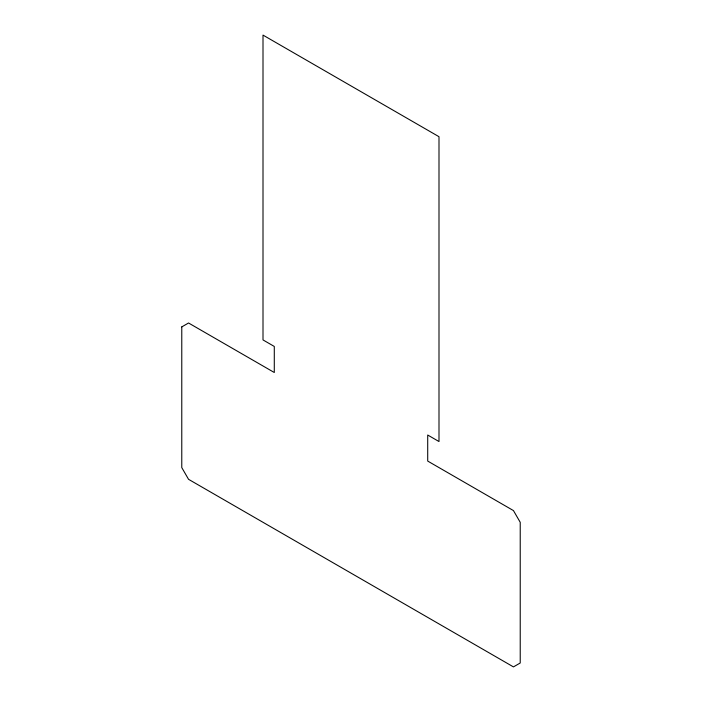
<?xml version="1.0" encoding="UTF-8"?>
<svg xmlns="http://www.w3.org/2000/svg" width="702" height="702" viewBox="0 0 702 702"><rect width="100%" height="100%" fill="white"/><g stroke="black" fill="none" stroke-linecap="round" stroke-linejoin="round"><path stroke-width="1.05" d="M181.774 326.904L181.774 467.593L188.548 479.317L513.452 666.9L520.226 662.995L520.226 522.306L513.452 510.582L427.711 461.074L427.711 435.021L438.996 441.54L438.996 136.706L263.004 35.1L263.004 339.926L274.289 346.446L274.289 372.499L188.548 322.99L181.774 326.904"/></g></svg>
